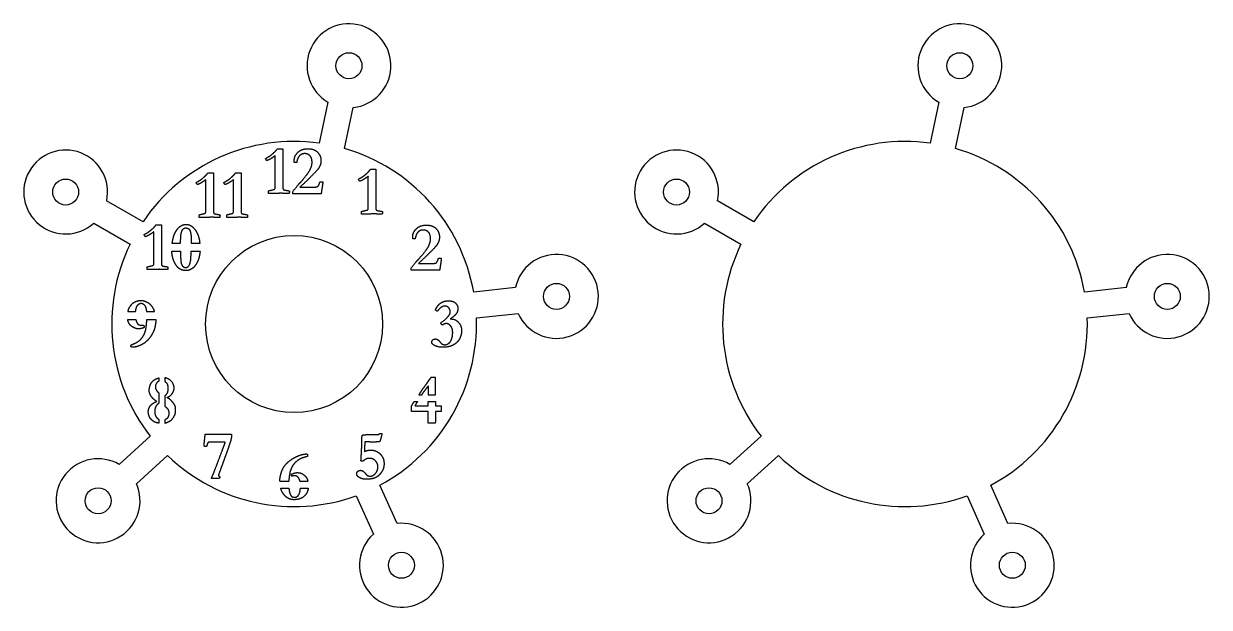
# Model space of a CAD drawing. Header units: millimetres. Extents: x -1015 to -164, y -240 to 188.
# Drawn here: x -1014.6 to -722.5, y -151.7 to -8.1 of the extents above; entities that cross this region are included whole.
import ezdxf

# ---------------------------------------------------------------- set-up
doc = ezdxf.new("R2010")
doc.units = ezdxf.units.MM
doc.header["$MEASUREMENT"] = 0
doc.layers.add('Default', color=18, linetype='Continuous', true_color=0x000000)

msp = doc.modelspace()

# ---------------------------------------------------------------- linework, layer by layer
at = {"layer": 'Default'}
for p, q in [((-939.65, -27.34), (-941.8, -37.46)), ((-935.55, -38.79), (-933.4, -28.67)), ((-789.12, -27.34), (-791.27, -37.46)), ((-785.03, -38.79), (-782.88, -28.67)), ((-985.21, -56.81), (-994.17, -51.64)), ((-834.69, -56.81), (-843.64, -51.64)), ((-997.36, -57.17), (-988.4, -62.34)), ((-846.84, -57.17), (-837.88, -62.34)), ((-978.13, -64), (-975.96, -64)), ((-978.09, -62.04), (-975.96, -62.04)), ((-973.32, -64), (-971.16, -64)), ((-973.31, -62.04), (-971.16, -62.04)), ((-893.45, -73.02), (-903.73, -74.1)), ((-742.92, -73.02), (-753.21, -74.1)), ((-988.99, -78.91), (-987.03, -78.91)), ((-988.99, -80.86), (-986.96, -80.86)), ((-984.34, -78.91), (-982.35, -78.91)), ((-984.26, -80.86), (-982.06, -80.86)), ((-903.07, -80.45), (-892.78, -79.37)), ((-752.54, -80.45), (-742.26, -79.37)), ((-981.35, -95.24), (-981.35, -96.07)), ((-979.82, -95.2), (-979.82, -96.11)), ((-981.35, -98.87), (-981.35, -101.44)), ((-979.82, -99.66), (-979.82, -102.23)), ((-918.37, -101.04), (-917.57, -101.04)), ((-917.28, -99.4), (-916.5, -99.4)), ((-914.93, -99.4), (-913.11, -99.4)), ((-914.93, -101.04), (-913.12, -101.04)), ((-981.35, -105.44), (-981.35, -106.36)), ((-979.82, -105.54), (-979.82, -106.34)), ((-983.42, -109.61), (-991.1, -116.53)), ((-832.9, -109.61), (-840.58, -116.53)), ((-986.84, -121.28), (-979.15, -114.35)), ((-836.31, -121.28), (-828.62, -114.35)), ((-951.5, -120.65), (-949.29, -120.65)), ((-951.27, -122.37), (-949.26, -122.37)), ((-946.54, -120.65), (-944.59, -120.65)), ((-946.44, -122.37), (-944.5, -122.37)), ((-922.61, -131.07), (-926.82, -121.62)), ((-772.09, -131.07), (-776.3, -121.62)), ((-932.65, -124.22), (-928.44, -133.67)), ((-782.13, -124.22), (-777.92, -133.67))]:
    msp.add_line(p, q, dxfattribs=at)
for centre, radius in [((-934.47, -18.4), 3.2), ((-783.95, -18.4), 3.2), ((-1004.27, -49.48), 3.2), ((-853.75, -49.48), 3.2), ((-947.98, -81.98), 21.8), ((-883.34, -75.17), 3.2), ((-732.82, -75.17), 3.2), ((-996.28, -125.47), 3.2), ((-845.75, -125.47), 3.2), ((-921.54, -141.35), 3.2), ((-771.01, -141.35), 3.2)]:
    msp.add_circle(centre, radius, dxfattribs=at)
for centre, radius, start, end in [((-934.47, -18.4), 10.33, 275.9585, 239.9677), ((-783.95, -18.4), 10.33, 275.9585, 239.9677), ((-947.98, -81.98), 44.94, 82.0902, 145.9431), ((-797.46, -81.98), 44.94, 82.0902, 145.9431), ((-1004.27, -49.48), 10.33, 347.9585, 311.9677), ((-947.98, -81.98), 44.94, 10.0902, 73.9431), ((-853.75, -49.48), 10.33, 347.9585, 311.9677), ((-797.46, -81.98), 44.94, 10.0902, 73.9431), ((-947.98, -81.98), 44.94, 154.0902, 217.9431), ((-797.46, -81.98), 44.94, 154.0902, 217.9431), ((-883.34, -75.17), 10.33, 203.9585, 167.9677), ((-732.82, -75.17), 10.33, 203.9585, 167.9677), ((-947.98, -81.98), 44.94, 298.0902, 1.9431), ((-797.46, -81.98), 44.94, 298.0902, 1.9431), ((-996.28, -125.47), 10.33, 59.9585, 23.9677), ((-947.98, -81.98), 44.94, 226.0902, 289.9431), ((-845.75, -125.47), 10.33, 59.9585, 23.9677), ((-797.46, -81.98), 44.94, 226.0902, 289.9431), ((-921.54, -141.35), 10.33, 131.9585, 95.9677), ((-771.01, -141.35), 10.33, 131.9585, 95.9677)]:
    msp.add_arc(centre, radius, start, end, dxfattribs=at)
for points in [[(-955.05, -41.24), (-954.17, -40.76), (-953.86, -40.54)], [(-952.63, -40.54), (-953.22, -40.99), (-953.97, -41.43)], [(-953.86, -40.54), (-953.34, -40.16), (-952.73, -39.59)], [(-952.73, -39.59), (-952.47, -39.34), (-952.08, -38.82)], [(-952.63, -41.23), (-952.63, -40.95), (-952.63, -40.54)], [(-952.08, -38.82), (-952.03, -38.82), (-951.52, -38.82)], [(-951.52, -38.82), (-951.39, -38.82), (-951.26, -38.82)], [(-951.26, -38.82), (-951, -38.82), (-950.74, -38.82)], [(-950.74, -38.82), (-950.74, -39.09), (-950.74, -39.21)], [(-950.74, -39.21), (-950.74, -39.25), (-950.74, -39.47)], [(-950.74, -39.47), (-950.74, -39.58), (-950.74, -40.36)], [(-950.74, -40.36), (-950.74, -40.99), (-950.74, -41.62)], [(-947.94, -41.6), (-947.94, -40.77), (-947.31, -40.01)], [(-947.31, -40.01), (-946.33, -38.82), (-944.55, -38.82)], [(-946.33, -40.3), (-946.76, -40.57), (-946.96, -40.98)], [(-945.35, -40.03), (-945.9, -40.03), (-946.33, -40.3)], [(-944.37, -40.32), (-944.82, -40.03), (-945.35, -40.03)], [(-944.55, -38.82), (-943.07, -38.82), (-942.21, -39.67)], [(-943.73, -41.1), (-943.91, -40.6), (-944.37, -40.32)], [(-942.21, -39.67), (-941.36, -40.51), (-941.36, -41.8)], [(-954.71, -41.77), (-954.98, -41.42), (-955.05, -41.24)], [(-953.97, -41.43), (-954.05, -41.48), (-954.71, -41.77)], [(-952.63, -41.7), (-952.63, -41.52), (-952.63, -41.23)], [(-952.63, -41.96), (-952.63, -41.83), (-952.63, -41.7)], [(-952.63, -42.52), (-952.63, -42.24), (-952.63, -41.96)], [(-952.63, -42.73), (-952.63, -42.63), (-952.63, -42.52)], [(-952.63, -42.98), (-952.63, -42.86), (-952.63, -42.73)], [(-952.63, -43.62), (-952.63, -43.08), (-952.63, -42.98)], [(-952.63, -44.09), (-952.63, -43.86), (-952.63, -43.62)], [(-950.74, -41.62), (-950.74, -42.01), (-950.74, -42.41)], [(-950.74, -42.41), (-950.74, -45.22), (-950.74, -48.03)], [(-947.94, -42.22), (-947.94, -41.85), (-947.94, -41.6)], [(-947.34, -42.22), (-947.64, -42.22), (-947.94, -42.22)], [(-946.96, -40.98), (-947.27, -41.57), (-947.34, -42.22)], [(-944.88, -45.27), (-944.12, -44.3), (-943.84, -43.54)], [(-943.84, -43.54), (-943.55, -42.78), (-943.55, -42.23)], [(-943.55, -42.23), (-943.55, -41.6), (-943.73, -41.1)], [(-941.52, -42.76), (-941.75, -43.38), (-942.08, -43.83)], [(-941.36, -41.8), (-941.36, -42.31), (-941.52, -42.76)], [(-972.14, -47.14), (-971.26, -46.67), (-970.95, -46.44)], [(-969.72, -46.45), (-970.31, -46.89), (-971.06, -47.34)], [(-970.95, -46.44), (-970.42, -46.06), (-969.82, -45.49)], [(-969.82, -45.49), (-969.56, -45.24), (-969.16, -44.72)], [(-969.72, -47.14), (-969.72, -46.85), (-969.72, -46.45)], [(-969.16, -44.72), (-969.12, -44.72), (-968.61, -44.72)], [(-968.61, -44.72), (-968.47, -44.72), (-968.34, -44.72)], [(-968.34, -44.72), (-968.09, -44.72), (-967.83, -44.72)], [(-967.83, -44.72), (-967.83, -44.99), (-967.83, -45.11)], [(-967.83, -45.11), (-967.83, -45.16), (-967.83, -45.37)], [(-967.83, -45.37), (-967.83, -45.49), (-967.83, -46.26)], [(-967.83, -46.26), (-967.83, -46.89), (-967.83, -47.52)], [(-965.33, -47.14), (-964.45, -46.67), (-964.14, -46.44)], [(-962.91, -46.45), (-963.5, -46.89), (-964.25, -47.34)], [(-964.14, -46.44), (-963.61, -46.06), (-963.01, -45.49)], [(-963.01, -45.49), (-962.75, -45.24), (-962.35, -44.72)], [(-962.91, -47.14), (-962.91, -46.85), (-962.91, -46.45)], [(-962.35, -44.72), (-962.31, -44.72), (-961.8, -44.72)], [(-961.8, -44.72), (-961.67, -44.72), (-961.53, -44.72)], [(-961.53, -44.72), (-961.28, -44.72), (-961.02, -44.72)], [(-961.02, -44.72), (-961.02, -44.99), (-961.02, -45.11)], [(-961.02, -45.11), (-961.02, -45.16), (-961.02, -45.37)], [(-961.02, -45.37), (-961.02, -45.49), (-961.02, -46.26)], [(-961.02, -46.26), (-961.02, -46.89), (-961.02, -47.52)], [(-952.63, -44.77), (-952.63, -44.66), (-952.63, -44.09)], [(-952.63, -45.17), (-952.63, -44.94), (-952.63, -44.77)], [(-952.63, -45.66), (-952.63, -45.6), (-952.63, -45.17)], [(-952.63, -45.99), (-952.63, -45.83), (-952.63, -45.66)], [(-952.63, -47.25), (-952.63, -46.62), (-952.63, -45.99)], [(-946.56, -47.27), (-945.97, -46.67), (-944.88, -45.27)], [(-943.88, -45.75), (-944.94, -46.82), (-946.55, -48.27)], [(-942.08, -43.83), (-942.41, -44.28), (-943.88, -45.75)], [(-932.13, -46.31), (-931.25, -45.84), (-930.94, -45.61)], [(-931.79, -46.84), (-932.06, -46.49), (-932.13, -46.31)], [(-931.05, -46.51), (-931.13, -46.56), (-931.79, -46.84)], [(-929.71, -45.62), (-930.3, -46.06), (-931.05, -46.51)], [(-930.94, -45.61), (-930.42, -45.23), (-929.81, -44.66)], [(-929.81, -44.66), (-929.55, -44.41), (-929.15, -43.89)], [(-929.71, -46.31), (-929.71, -46.03), (-929.71, -45.62)], [(-929.71, -46.77), (-929.71, -46.6), (-929.71, -46.31)], [(-929.15, -43.89), (-929.11, -43.89), (-928.6, -43.89)], [(-928.6, -43.89), (-928.47, -43.89), (-928.34, -43.89)], [(-928.34, -43.89), (-928.08, -43.89), (-927.82, -43.89)], [(-927.82, -43.89), (-927.82, -44.16), (-927.82, -44.28)], [(-927.82, -44.28), (-927.82, -44.33), (-927.82, -44.54)], [(-927.82, -44.54), (-927.82, -44.66), (-927.82, -45.43)], [(-927.82, -45.43), (-927.82, -46.06), (-927.82, -46.69)], [(-927.82, -46.69), (-927.82, -47.09), (-927.82, -47.48)], [(-971.8, -47.67), (-972.07, -47.32), (-972.14, -47.14)], [(-971.06, -47.34), (-971.14, -47.39), (-971.8, -47.67)], [(-969.72, -47.6), (-969.72, -47.43), (-969.72, -47.14)], [(-969.72, -47.86), (-969.72, -47.73), (-969.72, -47.6)], [(-969.72, -48.42), (-969.72, -48.14), (-969.72, -47.86)], [(-969.72, -48.63), (-969.72, -48.53), (-969.72, -48.42)], [(-969.72, -48.88), (-969.72, -48.76), (-969.72, -48.63)], [(-969.72, -49.52), (-969.72, -48.98), (-969.72, -48.88)], [(-969.72, -50), (-969.72, -49.76), (-969.72, -49.52)], [(-967.83, -47.52), (-967.83, -47.92), (-967.83, -48.31)], [(-967.83, -48.31), (-967.83, -51.12), (-967.83, -53.94)], [(-964.99, -47.67), (-965.26, -47.32), (-965.33, -47.14)], [(-964.25, -47.34), (-964.33, -47.39), (-964.99, -47.67)], [(-962.91, -47.6), (-962.91, -47.43), (-962.91, -47.14)], [(-962.91, -47.86), (-962.91, -47.73), (-962.91, -47.6)], [(-962.91, -48.42), (-962.91, -48.14), (-962.91, -47.86)], [(-962.91, -48.63), (-962.91, -48.53), (-962.91, -48.42)], [(-962.91, -48.88), (-962.91, -48.76), (-962.91, -48.63)], [(-962.91, -49.52), (-962.91, -48.98), (-962.91, -48.88)], [(-962.91, -50), (-962.91, -49.76), (-962.91, -49.52)], [(-961.02, -47.52), (-961.02, -47.92), (-961.02, -48.31)], [(-961.02, -48.31), (-961.02, -51.12), (-961.02, -53.94)], [(-954.3, -49.52), (-954.3, -49.41), (-954.28, -49.18)], [(-954.28, -49.86), (-954.3, -49.64), (-954.3, -49.52)], [(-954.28, -49.18), (-953.95, -49.09), (-953.51, -49)], [(-953.51, -49), (-952.91, -48.88), (-952.77, -48.75)], [(-952.77, -48.75), (-952.63, -48.63), (-952.63, -48.43)], [(-952.64, -47.87), (-952.64, -47.56), (-952.63, -47.25)], [(-952.63, -48.43), (-952.64, -48.15), (-952.64, -47.87)], [(-950.74, -48.03), (-950.74, -48.27), (-950.74, -48.51)], [(-950.74, -48.51), (-950.74, -48.76), (-950.62, -48.87)], [(-950.62, -48.87), (-950.5, -48.97), (-949.99, -49.05)], [(-949.99, -49.05), (-949.78, -49.07), (-949.17, -49.18)], [(-949.17, -49.18), (-949.15, -49.28), (-949.15, -49.38)], [(-949.15, -49.38), (-949.15, -49.49), (-949.17, -49.86)], [(-948.32, -49.4), (-947.15, -47.88), (-946.56, -47.27)], [(-948.32, -49.94), (-948.32, -49.67), (-948.32, -49.4)], [(-946.55, -48.27), (-946.07, -48.27), (-945.59, -48.27)], [(-945.59, -48.27), (-944.82, -48.27), (-944.04, -48.26)], [(-944.04, -48.26), (-943.58, -48.27), (-943.13, -48.27)], [(-943.13, -48.27), (-942.41, -48.27), (-942.17, -48.12)], [(-942.17, -48.12), (-941.94, -47.97), (-941.74, -47.4)], [(-941.74, -47.4), (-941.7, -47.26), (-941.59, -46.99)], [(-941.59, -46.99), (-941.32, -46.99), (-941.06, -46.99)], [(-941.05, -48.11), (-941.1, -48.57), (-941.32, -49.94)], [(-941.06, -46.99), (-941, -46.99), (-940.95, -46.99)], [(-940.95, -47.45), (-940.99, -47.65), (-941.05, -48.11)], [(-940.95, -46.99), (-940.91, -47.06), (-940.91, -47.11)], [(-940.91, -47.11), (-940.91, -47.25), (-940.95, -47.45)], [(-929.71, -47.03), (-929.71, -46.9), (-929.71, -46.77)], [(-929.71, -47.6), (-929.71, -47.31), (-929.71, -47.03)], [(-929.71, -47.8), (-929.71, -47.7), (-929.71, -47.6)], [(-929.71, -48.05), (-929.71, -47.93), (-929.71, -47.8)], [(-929.71, -48.69), (-929.71, -48.15), (-929.71, -48.05)], [(-929.71, -49.17), (-929.71, -48.93), (-929.71, -48.69)], [(-929.71, -49.84), (-929.71, -49.73), (-929.71, -49.17)], [(-927.82, -47.48), (-927.82, -50.3), (-927.82, -53.11)], [(-969.72, -50.67), (-969.72, -50.56), (-969.72, -50)], [(-969.72, -51.07), (-969.72, -50.84), (-969.72, -50.67)], [(-969.72, -51.57), (-969.72, -51.5), (-969.72, -51.07)], [(-969.72, -51.89), (-969.72, -51.73), (-969.72, -51.57)], [(-969.72, -53.16), (-969.72, -52.52), (-969.72, -51.89)], [(-962.91, -50.67), (-962.91, -50.56), (-962.91, -50)], [(-962.91, -51.07), (-962.91, -50.84), (-962.91, -50.67)], [(-962.91, -51.57), (-962.91, -51.5), (-962.91, -51.07)], [(-962.91, -51.89), (-962.91, -51.73), (-962.91, -51.57)], [(-962.91, -53.16), (-962.91, -52.52), (-962.91, -51.89)], [(-953.94, -49.83), (-954.02, -49.83), (-954.28, -49.86)], [(-953.52, -49.85), (-953.73, -49.84), (-953.94, -49.83)], [(-953.29, -49.83), (-953.41, -49.84), (-953.52, -49.85)], [(-953.05, -49.85), (-953.17, -49.84), (-953.29, -49.83)], [(-952.9, -49.85), (-952.98, -49.85), (-953.05, -49.85)], [(-952.67, -49.84), (-952.81, -49.85), (-952.9, -49.85)], [(-951.19, -49.79), (-951.39, -49.79), (-952.67, -49.84)], [(-950.6, -49.82), (-951.03, -49.79), (-951.19, -49.79)], [(-949.53, -49.86), (-949.9, -49.86), (-950.6, -49.82)], [(-949.17, -49.86), (-949.35, -49.86), (-949.53, -49.86)], [(-947.78, -49.94), (-948.05, -49.94), (-948.32, -49.94)], [(-946.42, -49.94), (-947.1, -49.94), (-947.78, -49.94)], [(-945.57, -49.94), (-946, -49.94), (-946.42, -49.94)], [(-945.18, -49.94), (-945.5, -49.94), (-945.57, -49.94)], [(-944.24, -49.94), (-944.51, -49.94), (-945.18, -49.94)], [(-943.74, -49.94), (-943.94, -49.94), (-944.24, -49.94)], [(-943.59, -49.94), (-943.66, -49.94), (-943.74, -49.94)], [(-943.02, -49.94), (-943.3, -49.94), (-943.59, -49.94)], [(-942.68, -49.94), (-942.96, -49.94), (-943.02, -49.94)], [(-942.19, -49.94), (-942.5, -49.94), (-942.68, -49.94)], [(-941.32, -49.94), (-941.76, -49.94), (-942.19, -49.94)], [(-929.72, -52.94), (-929.72, -52.64), (-929.71, -52.33)], [(-929.71, -50.24), (-929.71, -50.02), (-929.71, -49.84)], [(-929.71, -50.74), (-929.71, -50.67), (-929.71, -50.24)], [(-929.71, -51.06), (-929.71, -50.9), (-929.71, -50.74)], [(-929.71, -52.33), (-929.71, -51.7), (-929.71, -51.06)], [(-971.38, -55.42), (-971.38, -55.31), (-971.37, -55.09)], [(-971.37, -55.77), (-971.38, -55.54), (-971.38, -55.42)], [(-971.37, -55.09), (-971.04, -54.99), (-970.6, -54.9)], [(-970.6, -54.9), (-969.99, -54.78), (-969.86, -54.66)], [(-969.86, -54.66), (-969.72, -54.54), (-969.72, -54.34)], [(-969.73, -53.77), (-969.72, -53.46), (-969.72, -53.16)], [(-969.72, -54.34), (-969.72, -54.05), (-969.73, -53.77)], [(-967.83, -53.94), (-967.83, -54.17), (-967.83, -54.41)], [(-967.83, -54.41), (-967.83, -54.66), (-967.71, -54.77)], [(-967.71, -54.77), (-967.59, -54.88), (-967.07, -54.95)], [(-967.07, -54.95), (-966.87, -54.98), (-966.26, -55.09)], [(-966.26, -55.09), (-966.24, -55.19), (-966.24, -55.28)], [(-966.24, -55.28), (-966.24, -55.39), (-966.26, -55.77)], [(-964.57, -55.42), (-964.57, -55.31), (-964.56, -55.09)], [(-964.56, -55.77), (-964.57, -55.54), (-964.57, -55.42)], [(-964.56, -55.09), (-964.23, -54.99), (-963.79, -54.9)], [(-963.79, -54.9), (-963.18, -54.78), (-963.05, -54.66)], [(-963.05, -54.66), (-962.91, -54.54), (-962.91, -54.34)], [(-962.92, -53.77), (-962.91, -53.46), (-962.91, -53.16)], [(-962.91, -54.34), (-962.91, -54.05), (-962.92, -53.77)], [(-961.02, -53.94), (-961.02, -54.17), (-961.02, -54.41)], [(-961.02, -54.41), (-961.02, -54.66), (-960.9, -54.77)], [(-960.9, -54.77), (-960.78, -54.88), (-960.26, -54.95)], [(-960.26, -54.95), (-960.06, -54.98), (-959.45, -55.09)], [(-959.45, -55.09), (-959.43, -55.19), (-959.43, -55.28)], [(-959.43, -55.28), (-959.43, -55.39), (-959.45, -55.77)], [(-931.38, -54.59), (-931.38, -54.48), (-931.36, -54.26)], [(-931.36, -54.94), (-931.38, -54.71), (-931.38, -54.59)], [(-931.36, -54.26), (-931.03, -54.17), (-930.59, -54.07)], [(-931.02, -54.91), (-931.1, -54.91), (-931.36, -54.94)], [(-930.6, -54.93), (-930.81, -54.92), (-931.02, -54.91)], [(-930.37, -54.91), (-930.48, -54.92), (-930.6, -54.93)], [(-930.59, -54.07), (-929.98, -53.95), (-929.85, -53.83)], [(-930.13, -54.93), (-930.25, -54.92), (-930.37, -54.91)], [(-929.98, -54.93), (-930.05, -54.93), (-930.13, -54.93)], [(-929.74, -54.92), (-929.89, -54.93), (-929.98, -54.93)], [(-929.85, -53.83), (-929.71, -53.71), (-929.71, -53.51)], [(-928.26, -54.86), (-928.47, -54.86), (-929.74, -54.92)], [(-929.71, -53.51), (-929.72, -53.23), (-929.72, -52.94)], [(-927.68, -54.89), (-928.11, -54.86), (-928.26, -54.86)], [(-927.82, -53.11), (-927.82, -53.34), (-927.82, -53.58)], [(-927.82, -53.58), (-927.82, -53.83), (-927.7, -53.94)], [(-927.7, -53.94), (-927.58, -54.05), (-927.06, -54.12)], [(-926.61, -54.94), (-926.98, -54.94), (-927.68, -54.89)], [(-927.06, -54.12), (-926.86, -54.15), (-926.25, -54.26)], [(-926.25, -54.94), (-926.43, -54.94), (-926.61, -54.94)], [(-926.25, -54.26), (-926.23, -54.36), (-926.23, -54.45)], [(-926.23, -54.45), (-926.23, -54.56), (-926.25, -54.94)], [(-983.77, -59.26), (-983.25, -58.88), (-982.64, -58.31)], [(-982.64, -58.31), (-982.38, -58.06), (-981.99, -57.54)], [(-981.99, -57.54), (-981.94, -57.54), (-981.43, -57.54)], [(-981.43, -57.54), (-981.3, -57.54), (-981.17, -57.54)], [(-981.17, -57.54), (-980.91, -57.54), (-980.65, -57.54)], [(-980.65, -57.54), (-980.65, -57.81), (-980.65, -57.93)], [(-980.65, -57.93), (-980.65, -57.98), (-980.65, -58.19)], [(-980.65, -58.19), (-980.65, -58.31), (-980.65, -59.08)], [(-975.54, -57.71), (-976.2, -57.99), (-976.69, -58.53)], [(-974.52, -57.54), (-975.16, -57.54), (-975.54, -57.71)], [(-975.31, -58.6), (-974.97, -58.3), (-974.67, -58.3)], [(-974.67, -58.3), (-974.43, -58.3), (-974.17, -58.42)], [(-973.01, -58.09), (-973.75, -57.54), (-974.52, -57.54)], [(-974.17, -58.42), (-973.91, -58.54), (-973.72, -58.85)], [(-971.7, -59.88), (-972.27, -58.63), (-973.01, -58.09)], [(-971.02, -55.73), (-971.11, -55.73), (-971.37, -55.77)], [(-970.61, -55.76), (-970.81, -55.75), (-971.02, -55.73)], [(-970.38, -55.73), (-970.49, -55.75), (-970.61, -55.76)], [(-970.14, -55.76), (-970.26, -55.75), (-970.38, -55.73)], [(-969.99, -55.76), (-970.06, -55.76), (-970.14, -55.76)], [(-969.75, -55.75), (-969.89, -55.76), (-969.99, -55.76)], [(-968.27, -55.69), (-968.47, -55.69), (-969.75, -55.75)], [(-967.69, -55.72), (-968.11, -55.69), (-968.27, -55.69)], [(-966.62, -55.77), (-966.98, -55.77), (-967.69, -55.72)], [(-966.26, -55.77), (-966.44, -55.77), (-966.62, -55.77)], [(-964.22, -55.73), (-964.3, -55.73), (-964.56, -55.77)], [(-963.8, -55.76), (-964.01, -55.75), (-964.22, -55.73)], [(-963.57, -55.73), (-963.68, -55.75), (-963.8, -55.76)], [(-963.33, -55.76), (-963.45, -55.75), (-963.57, -55.73)], [(-963.18, -55.76), (-963.25, -55.76), (-963.33, -55.76)], [(-962.94, -55.75), (-963.09, -55.76), (-963.18, -55.76)], [(-961.46, -55.69), (-961.66, -55.69), (-962.94, -55.75)], [(-960.88, -55.72), (-961.31, -55.69), (-961.46, -55.69)], [(-959.81, -55.77), (-960.18, -55.77), (-960.88, -55.72)], [(-959.45, -55.77), (-959.63, -55.77), (-959.81, -55.77)], [(-918.12, -58.8), (-917.14, -57.62), (-915.36, -57.62)], [(-915.36, -57.62), (-913.87, -57.62), (-913.02, -58.46)], [(-984.96, -59.96), (-984.08, -59.49), (-983.77, -59.26)], [(-984.62, -60.49), (-984.89, -60.14), (-984.96, -59.96)], [(-983.88, -60.16), (-983.96, -60.21), (-984.62, -60.49)], [(-982.54, -59.27), (-983.13, -59.71), (-983.88, -60.16)], [(-982.54, -59.96), (-982.54, -59.67), (-982.54, -59.27)], [(-982.54, -60.42), (-982.54, -60.25), (-982.54, -59.96)], [(-982.54, -60.68), (-982.54, -60.55), (-982.54, -60.42)], [(-982.54, -61.24), (-982.54, -60.96), (-982.54, -60.68)], [(-982.54, -61.45), (-982.54, -61.35), (-982.54, -61.24)], [(-980.65, -59.08), (-980.65, -59.71), (-980.65, -60.34)], [(-980.65, -60.34), (-980.65, -60.74), (-980.65, -61.13)], [(-980.65, -61.13), (-980.65, -63.94), (-980.65, -66.76)], [(-977.56, -59.94), (-977.8, -60.5), (-978.05, -61.75)], [(-976.69, -58.53), (-977.19, -59.07), (-977.56, -59.94)], [(-975.96, -62.04), (-975.94, -60.43), (-975.81, -59.72)], [(-975.81, -59.72), (-975.66, -58.91), (-975.31, -58.6)], [(-973.72, -58.85), (-973.54, -59.17), (-973.42, -59.88)], [(-973.42, -59.88), (-973.31, -60.6), (-973.31, -61.43)], [(-971.16, -62.04), (-971.28, -60.79), (-971.7, -59.88)], [(-918.75, -60.4), (-918.75, -59.57), (-918.12, -58.8)], [(-918.75, -61.02), (-918.75, -60.65), (-918.75, -60.4)], [(-918.14, -61.02), (-918.45, -61.02), (-918.75, -61.02)], [(-917.77, -59.78), (-918.08, -60.37), (-918.14, -61.02)], [(-917.14, -59.1), (-917.57, -59.37), (-917.77, -59.78)], [(-916.16, -58.83), (-916.7, -58.83), (-917.14, -59.1)], [(-915.17, -59.11), (-915.63, -58.83), (-916.16, -58.83)], [(-914.54, -59.9), (-914.72, -59.4), (-915.17, -59.11)], [(-914.64, -62.34), (-914.36, -61.58), (-914.36, -61.02)], [(-914.36, -61.02), (-914.36, -60.4), (-914.54, -59.9)], [(-913.02, -58.46), (-912.17, -59.31), (-912.17, -60.6)], [(-912.17, -60.6), (-912.17, -61.11), (-912.33, -61.56)], [(-982.54, -61.7), (-982.54, -61.58), (-982.54, -61.45)], [(-982.54, -62.34), (-982.54, -61.8), (-982.54, -61.7)], [(-982.54, -62.82), (-982.54, -62.58), (-982.54, -62.34)], [(-982.54, -63.49), (-982.54, -63.38), (-982.54, -62.82)], [(-982.54, -63.89), (-982.54, -63.66), (-982.54, -63.49)], [(-982.54, -64.39), (-982.54, -64.32), (-982.54, -63.89)], [(-977.95, -65.38), (-978.08, -64.75), (-978.13, -64)], [(-978.05, -61.75), (-978.07, -61.88), (-978.09, -62.04)], [(-975.96, -64), (-975.96, -64.17), (-975.96, -64.29)], [(-973.43, -65.87), (-973.34, -64.65), (-973.32, -64)], [(-973.31, -61.43), (-973.31, -61.74), (-973.31, -62.04)], [(-971.16, -64), (-971.23, -64.86), (-971.44, -65.66)], [(-917.37, -66.07), (-916.78, -65.47), (-915.69, -64.06)], [(-915.69, -64.06), (-914.93, -63.1), (-914.64, -62.34)], [(-912.89, -62.63), (-913.21, -63.08), (-914.69, -64.55)], [(-912.33, -61.56), (-912.56, -62.18), (-912.89, -62.63)], [(-982.68, -67.48), (-982.54, -67.36), (-982.54, -67.16)], [(-982.55, -66.59), (-982.55, -66.28), (-982.54, -65.98)], [(-982.54, -67.16), (-982.55, -66.87), (-982.55, -66.59)], [(-982.54, -64.71), (-982.54, -64.55), (-982.54, -64.39)], [(-982.54, -65.98), (-982.54, -65.34), (-982.54, -64.71)], [(-980.65, -66.76), (-980.65, -66.99), (-980.65, -67.23)], [(-977.45, -66.78), (-977.8, -66.06), (-977.95, -65.38)], [(-976.66, -67.98), (-977.1, -67.51), (-977.45, -66.78)], [(-975.96, -64.29), (-975.96, -66.12), (-975.85, -66.77)], [(-975.85, -66.77), (-975.73, -67.41), (-975.42, -67.74)], [(-973.69, -67.23), (-973.51, -66.8), (-973.43, -65.87)], [(-972.01, -67.04), (-972.38, -67.67), (-972.62, -67.92)], [(-971.44, -65.66), (-971.64, -66.41), (-972.01, -67.04)], [(-919.13, -68.19), (-917.96, -66.67), (-917.37, -66.07)], [(-914.69, -64.55), (-915.75, -65.62), (-917.35, -67.07)], [(-917.35, -67.07), (-916.88, -67.07), (-916.4, -67.07)], [(-916.4, -67.07), (-915.62, -67.07), (-914.84, -67.06)], [(-914.84, -67.06), (-914.39, -67.07), (-913.94, -67.07)], [(-913.94, -67.07), (-913.22, -67.07), (-912.98, -66.92)], [(-912.98, -66.92), (-912.74, -66.77), (-912.55, -66.2)], [(-912.55, -66.2), (-912.5, -66.06), (-912.39, -65.79)], [(-912.39, -65.79), (-912.13, -65.79), (-911.86, -65.79)], [(-911.85, -66.91), (-911.91, -67.37), (-912.12, -68.74)], [(-911.86, -65.79), (-911.81, -65.79), (-911.76, -65.79)], [(-911.75, -66.25), (-911.8, -66.45), (-911.85, -66.91)], [(-911.76, -65.79), (-911.71, -65.85), (-911.71, -65.91)], [(-911.71, -65.91), (-911.71, -66.05), (-911.75, -66.25)], [(-984.21, -68.24), (-984.21, -68.13), (-984.19, -67.91)], [(-984.19, -68.59), (-984.21, -68.36), (-984.21, -68.24)], [(-984.19, -67.91), (-983.86, -67.81), (-983.42, -67.72)], [(-983.85, -68.55), (-983.93, -68.55), (-984.19, -68.59)], [(-983.43, -68.58), (-983.64, -68.57), (-983.85, -68.55)], [(-983.2, -68.55), (-983.32, -68.57), (-983.43, -68.58)], [(-983.42, -67.72), (-982.82, -67.6), (-982.68, -67.48)], [(-982.96, -68.58), (-983.08, -68.57), (-983.2, -68.55)], [(-982.81, -68.58), (-982.89, -68.58), (-982.96, -68.58)], [(-982.58, -68.57), (-982.72, -68.58), (-982.81, -68.58)], [(-981.1, -68.51), (-981.3, -68.51), (-982.58, -68.57)], [(-980.51, -68.54), (-980.94, -68.51), (-981.1, -68.51)], [(-980.65, -67.23), (-980.65, -67.48), (-980.53, -67.59)], [(-980.53, -67.59), (-980.41, -67.7), (-979.9, -67.77)], [(-979.44, -68.59), (-979.81, -68.59), (-980.51, -68.54)], [(-979.9, -67.77), (-979.69, -67.8), (-979.08, -67.91)], [(-979.08, -68.59), (-979.26, -68.59), (-979.44, -68.59)], [(-979.08, -67.91), (-979.06, -68.01), (-979.06, -68.1)], [(-979.06, -68.1), (-979.06, -68.21), (-979.08, -68.59)], [(-975.74, -68.63), (-976.22, -68.45), (-976.66, -67.98)], [(-974.36, -68.81), (-975.27, -68.81), (-975.74, -68.63)], [(-975.42, -67.74), (-975.1, -68.06), (-974.75, -68.06)], [(-974.75, -68.06), (-974.38, -68.06), (-974.13, -67.86)], [(-973.55, -68.57), (-974.05, -68.81), (-974.36, -68.81)], [(-974.13, -67.86), (-973.87, -67.66), (-973.69, -67.23)], [(-972.62, -67.92), (-973.04, -68.33), (-973.55, -68.57)], [(-919.13, -68.74), (-919.13, -68.47), (-919.13, -68.19)], [(-918.59, -68.74), (-918.86, -68.74), (-919.13, -68.74)], [(-917.23, -68.74), (-917.91, -68.74), (-918.59, -68.74)], [(-916.38, -68.74), (-916.8, -68.74), (-917.23, -68.74)], [(-915.99, -68.74), (-916.31, -68.74), (-916.38, -68.74)], [(-915.04, -68.74), (-915.32, -68.74), (-915.99, -68.74)], [(-914.55, -68.74), (-914.75, -68.74), (-915.04, -68.74)], [(-914.39, -68.74), (-914.47, -68.74), (-914.55, -68.74)], [(-913.82, -68.74), (-914.11, -68.74), (-914.39, -68.74)], [(-913.49, -68.74), (-913.76, -68.74), (-913.82, -68.74)], [(-913, -68.74), (-913.31, -68.74), (-913.49, -68.74)], [(-912.12, -68.74), (-912.56, -68.74), (-913, -68.74)], [(-988.65, -77.99), (-988.88, -78.43), (-988.99, -78.91)], [(-987.42, -76.7), (-988.2, -77.13), (-988.65, -77.99)], [(-985.75, -76.26), (-986.64, -76.26), (-987.42, -76.7)], [(-987.03, -78.91), (-986.96, -77.95), (-986.56, -77.39)], [(-986.56, -77.39), (-986.2, -76.87), (-985.68, -76.87)], [(-983.11, -77.49), (-984.17, -76.26), (-985.75, -76.26)], [(-985.68, -76.87), (-985.13, -76.87), (-984.75, -77.47)], [(-984.75, -77.47), (-984.46, -77.95), (-984.34, -78.91)], [(-982.35, -78.91), (-982.61, -78.08), (-983.11, -77.49)], [(-913.18, -78.55), (-912.77, -77.68), (-912.38, -77.24)], [(-912.65, -78.84), (-912.91, -78.7), (-913.18, -78.55)], [(-910.78, -77.55), (-911.81, -77.55), (-912.65, -78.84)], [(-912.38, -77.24), (-911.99, -76.81), (-911.27, -76.5)], [(-911.27, -76.5), (-910.73, -76.26), (-909.91, -76.26)], [(-909.9, -77.95), (-910.29, -77.55), (-910.78, -77.55)], [(-909.91, -76.26), (-908.81, -76.26), (-908.22, -76.81)], [(-909.51, -78.91), (-909.51, -78.36), (-909.9, -77.95)], [(-908.22, -76.81), (-907.62, -77.36), (-907.62, -78.18)], [(-907.62, -78.18), (-907.62, -78.83), (-908.03, -79.42)], [(-988.94, -81.12), (-988.97, -80.99), (-988.99, -80.86)], [(-988.56, -81.96), (-988.81, -81.59), (-988.94, -81.12)], [(-986.96, -80.86), (-986.96, -80.88), (-986.95, -80.9)], [(-986.95, -80.9), (-986.89, -81.36), (-986.66, -81.75)], [(-986.66, -81.75), (-986.51, -82), (-986.38, -82.08)], [(-984.38, -82.21), (-984.37, -82.06), (-984.3, -81.47)], [(-984.3, -81.47), (-984.27, -81.2), (-984.26, -80.86)], [(-982.06, -81.04), (-982.06, -82.18), (-982.49, -83.47)], [(-982.06, -80.86), (-982.06, -80.95), (-982.06, -81.04)], [(-911.89, -81.73), (-910.36, -80.6), (-909.85, -79.89)], [(-911.48, -82.24), (-911.73, -81.92), (-911.89, -81.73)], [(-909.85, -79.89), (-909.51, -79.44), (-909.51, -78.91)], [(-908.03, -79.42), (-908.44, -80.02), (-909.49, -80.73)], [(-909.49, -80.73), (-909.4, -80.73), (-909.31, -80.73)], [(-909.31, -80.73), (-908.16, -80.73), (-907.44, -81.61)], [(-907.44, -81.61), (-906.71, -82.5), (-906.71, -83.55)], [(-987.82, -82.68), (-988.3, -82.33), (-988.56, -81.96)], [(-986.84, -83.11), (-987.62, -82.83), (-987.82, -82.68)], [(-986.35, -83.15), (-986.74, -83.15), (-986.84, -83.11)], [(-986.38, -82.08), (-986.06, -82.24), (-985.74, -82.24)], [(-985.18, -82.96), (-985.72, -83.15), (-986.35, -83.15)], [(-985.74, -82.24), (-985.54, -82.24), (-985.32, -82.24)], [(-985.32, -82.24), (-985.26, -82.24), (-985.2, -82.24)], [(-985.2, -82.24), (-985.1, -82.24), (-985.02, -82.33)], [(-984.93, -82.59), (-984.93, -82.88), (-985.18, -82.96)], [(-985.16, -84.93), (-984.74, -84.25), (-984.57, -83.45)], [(-985.02, -82.33), (-984.93, -82.42), (-984.93, -82.59)], [(-984.57, -83.45), (-984.39, -82.66), (-984.38, -82.21)], [(-983.09, -84.68), (-983.59, -85.56), (-984.43, -86.29)], [(-982.49, -83.47), (-982.6, -83.8), (-983.09, -84.68)], [(-910.48, -81.86), (-910.91, -81.86), (-911.48, -82.24)], [(-909.4, -82.45), (-909.89, -81.86), (-910.48, -81.86)], [(-908.91, -84.07), (-908.91, -83.04), (-909.4, -82.45)], [(-909.19, -85.74), (-908.91, -85.02), (-908.91, -84.07)], [(-906.71, -83.55), (-906.71, -84.44), (-907.12, -85.41)], [(-988.19, -87.36), (-988.19, -87.21), (-988.11, -87.13)], [(-988.05, -87.67), (-988.19, -87.51), (-988.19, -87.36)], [(-988.11, -87.13), (-988.07, -87.07), (-987.63, -86.9)], [(-986.21, -87.35), (-987.15, -87.69), (-987.74, -87.69)], [(-987.63, -86.9), (-986.79, -86.56), (-986.18, -86.09)], [(-984.43, -86.29), (-985.28, -87.01), (-986.21, -87.35)], [(-986.18, -86.09), (-985.57, -85.61), (-985.16, -84.93)], [(-914.05, -86.41), (-914.05, -86.1), (-913.81, -85.87)], [(-913.54, -87.17), (-914.05, -86.85), (-914.05, -86.41)], [(-913.81, -85.87), (-913.57, -85.65), (-913.19, -85.65)], [(-911.23, -87.69), (-912.75, -87.69), (-913.54, -87.17)], [(-913.19, -85.65), (-912.88, -85.65), (-912.61, -85.81)], [(-912.61, -85.81), (-912.34, -85.97), (-911.88, -86.55)], [(-911.88, -86.55), (-911.65, -86.84), (-911.43, -86.93)], [(-911.43, -86.93), (-911.05, -87.08), (-910.88, -87.08)], [(-908.59, -87.03), (-909.67, -87.69), (-911.23, -87.69)], [(-910.88, -87.08), (-910.43, -87.08), (-909.95, -86.77)], [(-909.95, -86.77), (-909.47, -86.46), (-909.19, -85.74)], [(-907.12, -85.41), (-907.52, -86.37), (-908.59, -87.03)], [(-987.74, -87.69), (-987.85, -87.69), (-988.05, -87.67)], [(-983.52, -97.24), (-983.35, -96.64), (-982.95, -96.19)], [(-982.95, -96.19), (-982.55, -95.74), (-981.91, -95.44)], [(-981.71, -96.34), (-982.17, -96.78), (-982.17, -97.42)], [(-981.91, -95.44), (-981.63, -95.31), (-981.35, -95.24)], [(-981.35, -96.07), (-981.54, -96.17), (-981.71, -96.34)], [(-978.39, -95.9), (-978.98, -95.36), (-979.82, -95.2)], [(-979.82, -96.11), (-979.65, -96.21), (-979.5, -96.37)], [(-979.5, -96.37), (-979.07, -96.85), (-979.07, -97.75)], [(-977.55, -97.78), (-977.55, -96.66), (-978.39, -95.9)], [(-915.07, -96.22), (-915.22, -96.46), (-915.59, -96.96)], [(-914.66, -95.62), (-914.83, -95.84), (-915.07, -96.22)], [(-914.32, -95.16), (-914.4, -95.3), (-914.66, -95.62)], [(-913.7, -95.14), (-913.83, -95.14), (-914.32, -95.16)], [(-913.11, -95.16), (-913.55, -95.14), (-913.7, -95.14)], [(-913.11, -95.26), (-913.11, -95.21), (-913.11, -95.16)], [(-913.11, -95.88), (-913.11, -95.57), (-913.11, -95.26)], [(-913.11, -96.1), (-913.11, -95.99), (-913.11, -95.88)], [(-913.11, -96.44), (-913.11, -96.27), (-913.11, -96.1)], [(-983.68, -98.35), (-983.68, -97.85), (-983.52, -97.24)], [(-983.24, -99.69), (-983.68, -98.94), (-983.68, -98.35)], [(-982.17, -97.42), (-982.17, -97.87), (-981.95, -98.23)], [(-981.95, -98.23), (-981.75, -98.55), (-981.35, -98.87)], [(-979.25, -98.9), (-979.38, -99.22), (-979.72, -99.56)], [(-979.07, -97.75), (-979.07, -98.42), (-979.25, -98.9)], [(-978.67, -99.71), (-978.28, -99.51), (-977.92, -98.92)], [(-977.92, -98.92), (-977.55, -98.33), (-977.55, -97.78)], [(-916.62, -98.41), (-916.95, -98.91), (-917.28, -99.4)], [(-915.59, -96.96), (-915.97, -97.46), (-916.62, -98.41)], [(-916.5, -99.4), (-916.3, -99.09), (-916.1, -98.78)], [(-916.1, -98.78), (-915.68, -98.2), (-915.35, -97.8)], [(-915.35, -97.8), (-915.27, -97.71), (-915.15, -97.52)], [(-915.15, -97.52), (-914.98, -97.32), (-914.91, -97.22)], [(-914.91, -97.22), (-914.93, -97.53), (-914.93, -97.61)], [(-914.93, -97.61), (-914.92, -97.94), (-914.92, -98.26)], [(-914.92, -98.26), (-914.92, -98.83), (-914.93, -99.4)], [(-913.11, -96.78), (-913.11, -96.61), (-913.11, -96.44)], [(-913.11, -97.6), (-913.11, -97.19), (-913.11, -96.78)], [(-913.11, -97.96), (-913.11, -97.78), (-913.11, -97.6)], [(-913.11, -98.43), (-913.11, -98.19), (-913.11, -97.96)], [(-913.11, -98.86), (-913.11, -98.64), (-913.11, -98.43)], [(-913.11, -99.4), (-913.11, -99.13), (-913.11, -98.86)], [(-983.91, -103.52), (-983.91, -102.61), (-983.2, -101.88)], [(-981.82, -101.02), (-982.79, -100.45), (-983.24, -99.69)], [(-983.2, -101.88), (-982.77, -101.41), (-981.82, -101.02)], [(-981.76, -101.86), (-982.32, -102.51), (-982.32, -103.46)], [(-981.35, -101.44), (-981.5, -101.55), (-981.76, -101.86)], [(-979.72, -99.56), (-979.77, -99.61), (-979.82, -99.66)], [(-979.82, -102.23), (-979.34, -102.58), (-979.13, -102.89)], [(-979.29, -100.08), (-978.98, -99.89), (-978.67, -99.71)], [(-978.82, -100.36), (-979.26, -100.1), (-979.29, -100.08)], [(-977.82, -101.31), (-978.38, -100.61), (-978.82, -100.36)], [(-977.3, -102.16), (-977.42, -101.82), (-977.82, -101.31)], [(-977.17, -103.05), (-977.17, -102.51), (-977.3, -102.16)], [(-919.09, -102.21), (-918.7, -101.51), (-918.59, -101.36)], [(-919.09, -102.28), (-919.09, -102.25), (-919.09, -102.21)], [(-918.59, -101.36), (-918.48, -101.2), (-918.37, -101.04)], [(-917.67, -101.18), (-917.99, -101.65), (-918.21, -102.1)], [(-918.21, -102.1), (-917.94, -102.1), (-917.85, -102.1)], [(-917.85, -102.1), (-917.64, -102.1), (-917.43, -102.1)], [(-917.57, -101.04), (-917.62, -101.11), (-917.67, -101.18)], [(-917.43, -102.1), (-917.01, -102.1), (-916.59, -102.1)], [(-916.59, -102.1), (-916.01, -102.1), (-915.42, -102.1)], [(-915.42, -102.1), (-915.18, -102.1), (-914.93, -102.1)], [(-914.93, -101.17), (-914.93, -101.1), (-914.93, -101.04)], [(-914.93, -101.48), (-914.93, -101.4), (-914.93, -101.17)], [(-914.93, -102.1), (-914.93, -101.69), (-914.93, -101.48)], [(-913.12, -101.04), (-913.12, -101.57), (-913.13, -102.1)], [(-913.13, -102.1), (-912.83, -102.1), (-912.37, -102.1)], [(-912.37, -102.1), (-912.27, -102.1), (-912.17, -102.1)], [(-912.17, -102.1), (-912.03, -102.1), (-911.75, -102.1)], [(-911.75, -102.1), (-911.75, -102.82), (-911.75, -103.54)], [(-983.71, -104.61), (-983.91, -104.06), (-983.91, -103.52)], [(-983.34, -105.28), (-983.55, -105.01), (-983.71, -104.61)], [(-982.32, -103.46), (-982.32, -104.5), (-981.79, -105.07)], [(-981.79, -105.07), (-981.59, -105.3), (-981.35, -105.44)], [(-978.84, -103.97), (-978.84, -104.75), (-979.29, -105.2)], [(-979.13, -102.89), (-978.84, -103.34), (-978.84, -103.97)], [(-978.21, -105.57), (-978, -105.4), (-977.71, -104.95)], [(-977.71, -104.95), (-977.42, -104.49), (-977.33, -104.26)], [(-977.33, -104.26), (-977.17, -103.86), (-977.17, -103.05)], [(-919.09, -102.64), (-919.09, -102.46), (-919.09, -102.28)], [(-919.09, -102.83), (-919.09, -102.74), (-919.09, -102.64)], [(-919.09, -103.44), (-919.09, -103.14), (-919.09, -102.83)], [(-919.09, -103.54), (-919.09, -103.49), (-919.09, -103.44)], [(-918.7, -103.54), (-918.82, -103.54), (-919.09, -103.54)], [(-918.33, -103.54), (-918.61, -103.54), (-918.7, -103.54)], [(-916.71, -103.54), (-917.44, -103.54), (-918.33, -103.54)], [(-916.15, -103.54), (-916.43, -103.54), (-916.71, -103.54)], [(-914.93, -103.54), (-915.34, -103.54), (-916.15, -103.54)], [(-914.93, -103.7), (-914.93, -103.65), (-914.93, -103.54)], [(-914.93, -104.76), (-914.93, -104.23), (-914.93, -103.7)], [(-914.93, -106.41), (-914.93, -105.58), (-914.93, -104.76)], [(-913.16, -104.35), (-913.16, -104.62), (-913.17, -104.89)], [(-913.17, -104.89), (-913.17, -105.07), (-913.17, -105.26)], [(-913.15, -103.84), (-913.16, -104.09), (-913.16, -104.35)], [(-912.5, -103.54), (-912.75, -103.54), (-913.15, -103.54)], [(-913.15, -103.54), (-913.15, -103.8), (-913.15, -103.84)], [(-911.75, -103.54), (-912.23, -103.54), (-912.5, -103.54)], [(-982.65, -105.92), (-983.13, -105.56), (-983.34, -105.28)], [(-981.87, -106.26), (-982.33, -106.15), (-982.65, -105.92)], [(-981.35, -106.36), (-981.62, -106.32), (-981.87, -106.26)], [(-979.29, -105.2), (-979.51, -105.43), (-979.82, -105.54)], [(-979.82, -106.34), (-979.6, -106.29), (-979.41, -106.22)], [(-979.41, -106.22), (-978.63, -105.93), (-978.21, -105.57)], [(-914.75, -106.41), (-914.8, -106.41), (-914.93, -106.41)], [(-914.61, -106.41), (-914.68, -106.41), (-914.75, -106.41)], [(-914.34, -106.41), (-914.51, -106.41), (-914.61, -106.41)], [(-913.9, -106.41), (-914.12, -106.41), (-914.34, -106.41)], [(-913.19, -106.41), (-913.54, -106.41), (-913.9, -106.41)], [(-913.18, -105.76), (-913.18, -105.99), (-913.19, -106.41)], [(-913.17, -105.26), (-913.17, -105.36), (-913.18, -105.76)], [(-970.15, -111.82), (-970.15, -111.42), (-970.05, -110.58)], [(-970.05, -110.58), (-969.99, -110.15), (-969.95, -109.75)], [(-969.95, -109.75), (-969.91, -109.35), (-969.86, -109.05)], [(-969.86, -109.05), (-969.53, -109.05), (-968.83, -109.05)], [(-968.83, -109.05), (-967.81, -109.06), (-966.8, -109.07)], [(-966.8, -109.07), (-965.94, -109.06), (-965.08, -109.05)], [(-965.08, -109.05), (-964.59, -109.05), (-964.09, -109.05)], [(-964.09, -109.05), (-963.92, -109.05), (-963.75, -109.05)], [(-963.6, -110.74), (-963.85, -111.4), (-964.05, -112.01)], [(-963.75, -109.05), (-963.64, -109.05), (-963.44, -109.05)], [(-963.41, -109.56), (-963.41, -109.81), (-963.6, -110.74)], [(-963.44, -109.05), (-963.41, -109.36), (-963.41, -109.56)], [(-931.31, -111.75), (-931.3, -111.17), (-931.29, -110.92)], [(-931.29, -110.92), (-931.27, -110.55), (-931.26, -110.31)], [(-931.26, -109.81), (-931.25, -109.65), (-931.24, -109.49)], [(-931.26, -109.97), (-931.26, -109.86), (-931.26, -109.81)], [(-931.26, -110.31), (-931.26, -110.14), (-931.26, -109.97)], [(-931.24, -109.49), (-931.24, -109.32), (-930.97, -109.24)], [(-930.97, -109.24), (-930.83, -109.2), (-929.65, -109.2)], [(-930.55, -110.99), (-930.58, -111.24), (-930.58, -111.35)], [(-930.27, -110.99), (-930.36, -110.99), (-930.55, -110.99)], [(-929.26, -111.01), (-929.96, -110.99), (-930.27, -110.99)], [(-929.65, -109.2), (-928.7, -109.2), (-927.75, -109.2)], [(-928.86, -111.02), (-928.99, -111.02), (-929.26, -111.01)], [(-927.04, -110.98), (-928.04, -111.02), (-928.1, -111.02)], [(-927.75, -109.2), (-927.29, -109.2), (-927.16, -109.15)], [(-927.16, -109.15), (-927.04, -109.1), (-926.94, -108.91)], [(-926.84, -110.8), (-926.94, -110.96), (-927.04, -110.98)], [(-926.94, -108.91), (-926.78, -108.9), (-926.63, -108.9)], [(-926.33, -108.91), (-926.68, -110.54), (-926.84, -110.8)], [(-926.63, -108.9), (-926.57, -108.9), (-926.33, -108.91)], [(-970.08, -112.07), (-970.15, -111.98), (-970.15, -111.82)], [(-969.88, -112.15), (-970.01, -112.15), (-970.08, -112.07)], [(-969.56, -112.06), (-969.65, -112.15), (-969.88, -112.15)], [(-969.4, -111.63), (-969.46, -111.97), (-969.56, -112.06)], [(-969.16, -111.15), (-969.33, -111.28), (-969.4, -111.63)], [(-968.52, -111.02), (-968.99, -111.02), (-969.16, -111.15)], [(-967.52, -111.04), (-968.02, -111.03), (-968.52, -111.02)], [(-966.27, -111.02), (-966.89, -111.03), (-967.52, -111.04)], [(-967.19, -117.04), (-966.44, -115.09), (-965.7, -113.13)], [(-964.93, -111.06), (-965.75, -111.02), (-966.27, -111.02)], [(-965.7, -113.13), (-965.51, -112.63), (-965.33, -112.13)], [(-965.33, -112.13), (-965.22, -111.9), (-965.09, -111.5)], [(-965.09, -111.5), (-965.05, -111.37), (-964.93, -111.06)], [(-964.35, -112.89), (-964.58, -113.5), (-964.72, -113.95)], [(-964.05, -112.01), (-964.24, -112.62), (-964.35, -112.89)], [(-931.51, -115.53), (-931.42, -114.16), (-931.34, -112.79)], [(-931.34, -112.79), (-931.34, -112.61), (-931.33, -112.47)], [(-931.33, -112.47), (-931.31, -112.34), (-931.31, -111.75)], [(-930.62, -112.51), (-930.64, -112.93), (-930.66, -113.35)], [(-930.66, -113.35), (-930.3, -113.17), (-929.9, -113.08)], [(-930.58, -111.35), (-930.6, -111.93), (-930.62, -112.51)], [(-929.9, -113.08), (-929.51, -112.99), (-929.08, -112.99)], [(-929.08, -112.99), (-928.46, -112.99), (-927.86, -113.23)], [(-928.32, -111.02), (-928.59, -111.02), (-928.86, -111.02)], [(-928.1, -111.02), (-928.21, -111.02), (-928.32, -111.02)], [(-927.86, -113.23), (-927.26, -113.47), (-926.81, -113.92)], [(-926.81, -113.92), (-926.48, -114.25), (-926.16, -114.82)], [(-965.45, -115.94), (-965.56, -116.24), (-965.85, -117.01)], [(-965.04, -114.79), (-965.25, -115.36), (-965.45, -115.94)], [(-964.72, -113.95), (-964.86, -114.29), (-965.04, -114.79)], [(-951.15, -118.58), (-950.81, -117.47), (-950.11, -116.62)], [(-950.11, -116.62), (-949.4, -115.77), (-948.51, -115.22)], [(-948.51, -115.22), (-947.62, -114.66), (-946.94, -114.41)], [(-947.21, -115.64), (-948, -116.26), (-948.38, -116.92)], [(-945.37, -114.75), (-946.42, -115.02), (-947.21, -115.64)], [(-946.94, -114.41), (-945.63, -113.94), (-944.96, -113.94)], [(-944.73, -114.57), (-944.91, -114.65), (-945.37, -114.75)], [(-944.96, -113.94), (-944.83, -113.94), (-944.76, -114.02)], [(-944.76, -114.02), (-944.69, -114.1), (-944.69, -114.28)], [(-944.69, -114.28), (-944.69, -114.46), (-944.73, -114.57)], [(-931.45, -115.69), (-931.51, -115.63), (-931.51, -115.53)], [(-931.24, -115.75), (-931.36, -115.75), (-931.45, -115.69)], [(-931.04, -115.71), (-931.14, -115.75), (-931.24, -115.75)], [(-930.68, -115.47), (-930.86, -115.59), (-931.04, -115.71)], [(-930.09, -115.13), (-930.25, -115.18), (-930.68, -115.47)], [(-929.35, -115.03), (-929.77, -115.03), (-930.09, -115.13)], [(-927.92, -115.66), (-928.52, -115.03), (-929.35, -115.03)], [(-927.33, -117.16), (-927.33, -116.29), (-927.92, -115.66)], [(-926.16, -114.82), (-925.94, -115.22), (-925.92, -115.42)], [(-925.81, -116.2), (-925.81, -116.85), (-925.95, -117.38)], [(-925.92, -115.42), (-925.81, -116.16), (-925.81, -116.2)], [(-968.33, -120.02), (-968.3, -119.77), (-967.99, -119.1)], [(-967.99, -119.1), (-967.81, -118.71), (-967.19, -117.04)], [(-966.53, -118.88), (-966.62, -119.07), (-966.62, -119.17)], [(-966.62, -119.17), (-966.62, -119.3), (-966.45, -119.43)], [(-965.85, -117.01), (-966.19, -117.95), (-966.53, -118.88)], [(-966.29, -119.69), (-966.29, -119.84), (-966.49, -120.02)], [(-966.45, -119.43), (-966.29, -119.56), (-966.29, -119.69)], [(-951.5, -120.65), (-951.49, -119.68), (-951.15, -118.58)], [(-949.1, -118.96), (-949.25, -119.81), (-949.29, -120.65)], [(-948.38, -116.92), (-948.91, -117.83), (-949.1, -118.96)], [(-948.62, -119.19), (-948.62, -119.1), (-948.61, -118.91)], [(-948.61, -119.45), (-948.62, -119.28), (-948.62, -119.19)], [(-948.61, -118.91), (-948.55, -118.9), (-948.31, -118.8)], [(-947.89, -119.31), (-948.17, -119.31), (-948.61, -119.45)], [(-948.31, -118.8), (-947.73, -118.55), (-947.16, -118.55)], [(-946.85, -119.88), (-947.27, -119.31), (-947.89, -119.31)], [(-947.16, -118.55), (-946.02, -118.55), (-945.24, -119.4)], [(-945.24, -119.4), (-944.77, -119.92), (-944.59, -120.65)], [(-932.55, -118.84), (-932.55, -118.49), (-932.29, -118.23)], [(-932.1, -119.64), (-932.55, -119.32), (-932.55, -118.84)], [(-932.29, -118.23), (-932.03, -117.98), (-931.64, -117.98)], [(-930.23, -120.17), (-931.35, -120.17), (-932.1, -119.64)], [(-931.64, -117.98), (-931.06, -117.98), (-930.45, -118.72)], [(-930.45, -118.72), (-930.1, -119.16), (-929.91, -119.26)], [(-929.91, -119.26), (-929.63, -119.42), (-929.27, -119.42)], [(-929.27, -119.42), (-928.8, -119.42), (-928.35, -119.13)], [(-927.39, -119.47), (-927.95, -119.86), (-928.61, -120.02)], [(-928.35, -119.13), (-927.9, -118.84), (-927.61, -118.25)], [(-927.61, -118.25), (-927.33, -117.67), (-927.33, -117.16)], [(-926.55, -118.57), (-927.02, -119.22), (-927.39, -119.47)], [(-925.95, -117.38), (-926.09, -117.91), (-926.55, -118.57)], [(-968, -120.02), (-968.11, -120.02), (-968.33, -120.02)], [(-967.62, -120.01), (-967.86, -120.02), (-968, -120.02)], [(-967.33, -120.01), (-967.38, -120), (-967.62, -120.01)], [(-966.7, -120.02), (-967.02, -120.02), (-967.33, -120.01)], [(-966.49, -120.02), (-966.6, -120.02), (-966.7, -120.02)], [(-951.11, -122.86), (-951.2, -122.62), (-951.27, -122.37)], [(-949.26, -122.37), (-949.22, -122.86), (-949.14, -123.25)], [(-946.54, -120.65), (-946.65, -120.16), (-946.85, -119.88)], [(-946.52, -123.15), (-946.46, -122.77), (-946.44, -122.37)], [(-944.5, -122.37), (-944.66, -123.52), (-945.41, -124.27)], [(-928.61, -120.02), (-929.27, -120.17), (-930.23, -120.17)], [(-950.42, -124.03), (-950.87, -123.47), (-951.11, -122.86)], [(-949.38, -124.9), (-949.96, -124.59), (-950.42, -124.03)], [(-948.04, -125.21), (-948.79, -125.21), (-949.38, -124.9)], [(-949.14, -123.25), (-948.98, -124.04), (-948.6, -124.39)], [(-948.6, -124.39), (-948.33, -124.6), (-947.85, -124.6)], [(-945.41, -124.27), (-946.36, -125.21), (-948.04, -125.21)], [(-947.85, -124.6), (-947.57, -124.6), (-947.42, -124.52)], [(-947.42, -124.52), (-947.06, -124.33), (-946.91, -124.11)], [(-946.91, -124.11), (-946.62, -123.7), (-946.52, -123.15)]]:
    msp.add_open_spline(points, degree=2, dxfattribs=at)

doc.saveas('drawing.dxf')
